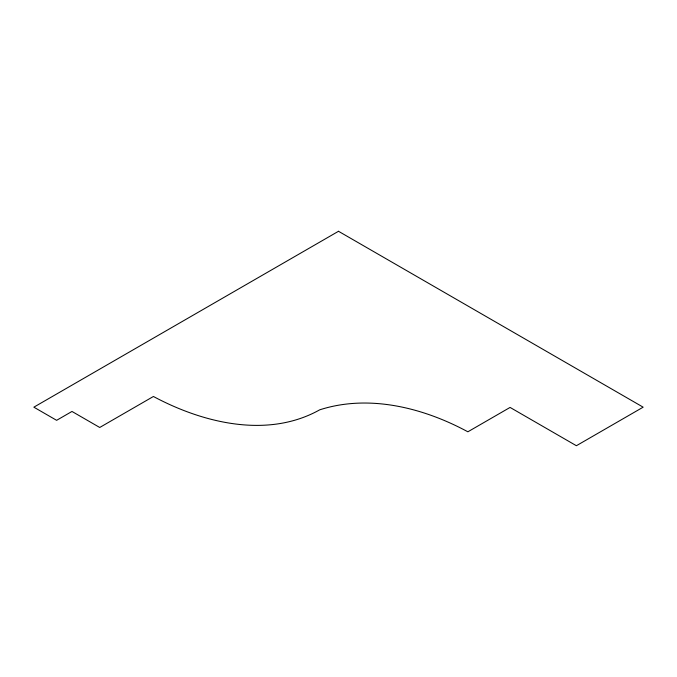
<?xml version="1.0" encoding="UTF-8"?>
<svg xmlns="http://www.w3.org/2000/svg" width="677" height="677" viewBox="0 0 677 677"><rect width="100%" height="100%" fill="white"/><g stroke="black" fill="none" stroke-linecap="round" stroke-linejoin="round"><path stroke-width="1.02" d="M338.5 231.28L33.85 407.173L56.623 420.324L71.982 411.455L99.731 427.475L153.417 396.485C202.998 423.04 267.745 438.908 319.705 409.83C369.033 393.938 423.514 407.816 467.866 431.799L510.077 407.427L576.389 445.72L643.15 407.173L338.5 231.28"/></g></svg>
